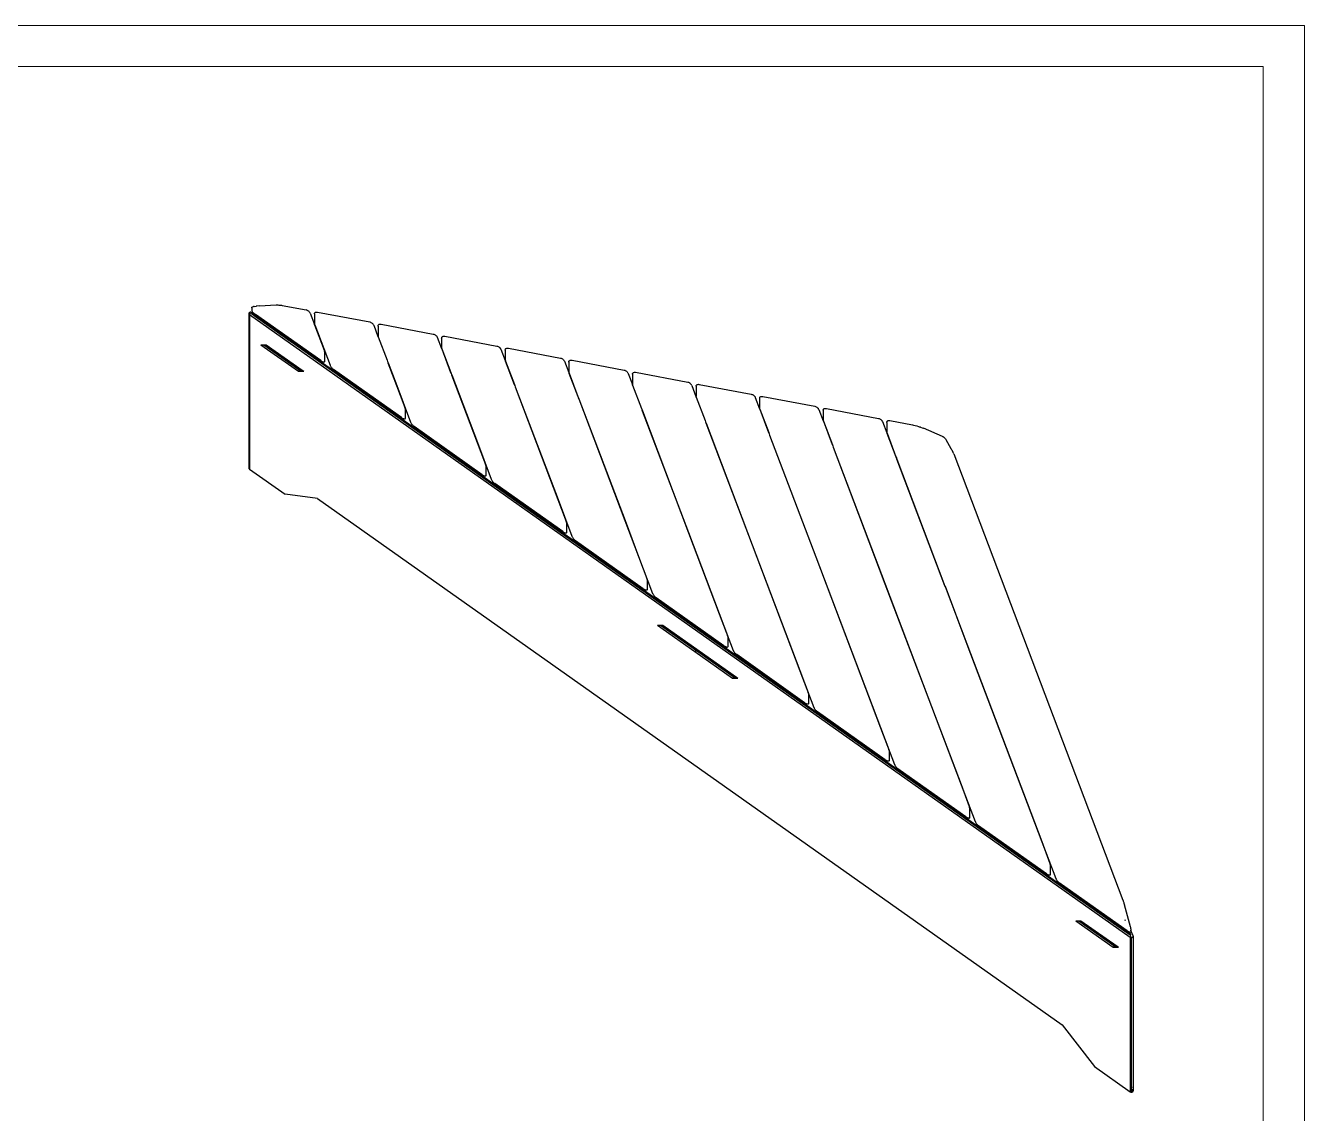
# Model space of a CAD drawing. Header units: millimetres. Extents: x -56 to 5350, y 44 to 4052.
# Drawn here: x 2942 to 5350, y 2003 to 4052 of the extents above; entities that cross this region are included whole.
import ezdxf

# ---------------------------------------------------------------- set-up
doc = ezdxf.new("R2010")
doc.units = ezdxf.units.MM
doc.layers.add('tabelka', color=155, linetype='Continuous')

msp = doc.modelspace()

# ---------------------------------------------------------------- linework, layer by layer
for p, q in [((3367.8, 3520.4), (3368.4, 3521.3)), ((3367.8, 3520.4), (3367.8, 3514.8)), ((3368.7, 3521.6), (3368.4, 3521.3)), ((3369.3, 3521.9), (3368.7, 3521.6)), ((3369.3, 3521.9), (3371.4, 3522.6)), ((3372.5, 3522.9), (3371.4, 3522.6)), ((3372.5, 3522.9), (3376, 3523.4)), ((3377.7, 3523.6), (3376, 3523.4)), ((3382.7, 3524), (3377.7, 3523.6)), ((3382.7, 3524), (3413.9, 3525.6)), ((3413.9, 3525.6), (3415.4, 3525.6)), ((3415.4, 3525.6), (3417, 3525.6)), ((3417, 3525.6), (3418.7, 3525.5)), ((3418.7, 3525.5), (3420.5, 3525.4)), ((3420.5, 3525.4), (3422.2, 3525.3)), ((3422.2, 3525.3), (3423.8, 3525.1)), ((3423.8, 3525.1), (3424.2, 3525)), ((3424.2, 3525), (3425.4, 3524.8)), ((3425.4, 3524.8), (3470.3, 3516.3)), ((3471.5, 3516), (3470.3, 3516.3)), ((3362.6, 3510.2), (3362.4, 3509.8)), ((3362.4, 3509.8), (3362.5, 3509.3)), ((3362.5, 3509.3), (3362.6, 3508.8)), ((3362.5, 3509.3), (3362.5, 3218.5)), ((3362.9, 3510.7), (3362.6, 3510.2)), ((3362.6, 3508.8), (3362.9, 3508.3)), ((3363.3, 3511.1), (3362.9, 3510.7)), ((3362.9, 3508.3), (3363.4, 3508)), ((3363.8, 3511.4), (3363.3, 3511.1)), ((3363.4, 3508), (3363.9, 3509.3)), ((3363.4, 3508), (5022.3, 2335)), ((3363.4, 3508), (3363.4, 3219.8)), ((3364.4, 3511.7), (3363.8, 3511.4)), ((3368.3, 3508.5), (3363.9, 3509.3)), ((3365.1, 3511.8), (3364.4, 3511.7)), ((3365.8, 3511.8), (3365.1, 3511.8)), ((3366.5, 3511.8), (3365.8, 3511.8)), ((3366.5, 3511.8), (3370.8, 3510.9)), ((3367.9, 3514.4), (3367.8, 3514.8)), ((3367.9, 3514.4), (3368.5, 3513.2)), ((3368.3, 3510.6), (5023, 2340.6)), ((3372.1, 3509.9), (3368.3, 3510.6)), ((3368.3, 3510.6), (3368.3, 3508.5)), ((3368.3, 3508.5), (3368.3, 3508.5)), ((3371.1, 3506.5), (3368.3, 3508.5)), ((3368.5, 3513.2), (3369, 3512.6)), ((3369, 3512.6), (3370.8, 3510.9)), ((3370.8, 3510.9), (3370.9, 3510.8)), ((3370.8, 3510.9), (3371, 3510.9)), ((3370.9, 3510.8), (3371.9, 3510)), ((3371.1, 3506.5), (3372.4, 3505.6)), ((3371.9, 3510), (3372.1, 3509.9)), ((3372.1, 3509.9), (3375.2, 3507.6)), ((3372.4, 3505.6), (3372.4, 3505.6)), ((3372.4, 3505.6), (3435.2, 3461.2)), ((3498, 3420.8), (3375.2, 3507.6)), ((3472.7, 3515.5), (3471.5, 3516)), ((3473.8, 3514.9), (3472.7, 3515.5)), ((3474.8, 3514.2), (3473.8, 3514.9)), ((3475.3, 3513.7), (3474.8, 3514.2)), ((3476.3, 3512.9), (3475.3, 3513.7)), ((3477, 3512), (3476.3, 3512.9)), ((3477.4, 3511.2), (3477, 3512)), ((3477.9, 3510.3), (3477.4, 3511.2)), ((3477.9, 3510.3), (3485.9, 3489.1)), ((3486, 3508.7), (3486.1, 3509.5)), ((3486, 3508.7), (3486, 3490.3)), ((3486.1, 3509.5), (3486.4, 3510.3)), ((3486.4, 3510.3), (3486.7, 3510.9)), ((3486.7, 3510.9), (3487.3, 3511.4)), ((3487.3, 3511.4), (3488, 3511.9)), ((3488, 3511.9), (3488.9, 3512.2)), ((3488.9, 3512.2), (3489.8, 3512.3)), ((3489.8, 3512.3), (3490.8, 3512.3)), ((3490.8, 3512.3), (3492, 3512.2)), ((3492, 3512.2), (3590.1, 3493.6)), ((3590.1, 3493.6), (3591.3, 3493.3)), ((3591.3, 3493.3), (3592.4, 3492.9)), ((3592.4, 3492.9), (3593.5, 3492.2)), ((3593.5, 3492.2), (3594.6, 3491.5)), ((3485.9, 3489.1), (3486.3, 3489.1)), ((3485.9, 3489.1), (3486.2, 3488.3)), ((3486, 3490.3), (3486.3, 3489.2)), ((3486.5, 3488.2), (3486.2, 3488.3)), ((3486.2, 3488.3), (3504.4, 3440.2)), ((3486.3, 3489.1), (3486.3, 3489.2)), ((3486.4, 3488.4), (3486.3, 3489.1)), ((3486.3, 3489.1), (3486.3, 3489.1)), ((3486.4, 3488.4), (3486.5, 3488.2)), ((3486.5, 3488.2), (3515.4, 3412)), ((3595.1, 3491), (3594.6, 3491.5)), ((3595.1, 3491), (3596, 3490.2)), ((3596, 3490.2), (3596.7, 3489.3)), ((3597.2, 3488.5), (3596.7, 3489.3)), ((3597.2, 3488.5), (3597.6, 3487.6)), ((3597.6, 3487.6), (3605.7, 3466.4)), ((3605.8, 3486), (3605.9, 3486.8)), ((3605.8, 3486), (3605.8, 3467.6)), ((3605.9, 3486.8), (3606.1, 3487.6)), ((3606.1, 3487.6), (3606.5, 3488.2)), ((3606.5, 3488.2), (3607.1, 3488.7)), ((3607.1, 3488.7), (3607.8, 3489.2)), ((3607.8, 3489.2), (3608.6, 3489.5)), ((3608.6, 3489.5), (3609.5, 3489.6)), ((3609.5, 3489.6), (3610.6, 3489.7)), ((3610.6, 3489.7), (3611.8, 3489.5)), ((3611.8, 3489.5), (3709.9, 3470.9)), ((3709.9, 3470.9), (3711, 3470.6)), ((3711, 3470.6), (3712.2, 3470.2)), ((3712.2, 3470.2), (3713.3, 3469.6)), ((3713.3, 3469.6), (3714.3, 3468.8)), ((3714.9, 3468.4), (3714.3, 3468.8)), ((3714.9, 3468.4), (3715.8, 3467.5)), ((3385.3, 3450.7), (3390.9, 3450.8)), ((3385.3, 3450.7), (3456, 3400.7)), ((3390.9, 3450.8), (3458.8, 3402.7)), ((3390.9, 3450.8), (3395.2, 3450.8)), ((3395.2, 3450.8), (3463.1, 3402.8)), ((3435.2, 3461.1), (3435.2, 3461.2)), ((3435.2, 3461.1), (3443.2, 3455.5)), ((3443.3, 3455.5), (3443.2, 3455.5)), ((3443.3, 3455.5), (3448.9, 3451.5)), ((3448.9, 3451.5), (3448.9, 3451.5)), ((3448.9, 3451.5), (3862.8, 3158.8)), ((3605.7, 3466.4), (3606.1, 3466.4)), ((3605.7, 3466.4), (3606, 3465.6)), ((3605.8, 3467.6), (3606, 3466.5)), ((3606.1, 3466.4), (3606, 3466.5)), ((3606.3, 3465.5), (3606, 3465.6)), ((3606, 3465.6), (3622.7, 3421.4)), ((3606.2, 3465.7), (3606.1, 3466.4)), ((3606.1, 3466.4), (3606.1, 3466.4)), ((3606.2, 3465.7), (3606.3, 3465.5)), ((3606.3, 3465.5), (3623, 3421.4)), ((3715.8, 3467.5), (3716.5, 3466.6)), ((3716.9, 3465.8), (3716.5, 3466.6)), ((3716.9, 3465.8), (3717.4, 3464.9)), ((3717.4, 3464.9), (3725.4, 3443.8)), ((3725.6, 3463.3), (3725.7, 3464.1)), ((3725.6, 3463.3), (3725.6, 3444.9)), ((3725.6, 3444.9), (3725.8, 3443.9)), ((3725.7, 3464.1), (3725.9, 3464.9)), ((3725.9, 3464.9), (3726.3, 3465.6)), ((3726.3, 3465.6), (3726.9, 3466)), ((3726.9, 3466), (3727.5, 3466.5)), ((3727.5, 3466.5), (3728.4, 3466.8)), ((3728.4, 3466.8), (3729.3, 3466.9)), ((3729.3, 3466.9), (3730.4, 3467)), ((3730.4, 3467), (3731.5, 3466.8)), ((3731.5, 3466.8), (3829.6, 3448.2)), ((3829.6, 3448.2), (3830.8, 3447.9)), ((3830.8, 3447.9), (3832, 3447.5)), ((3832, 3447.5), (3833.1, 3446.9)), ((3833.1, 3446.9), (3834.1, 3446.1)), ((3834.6, 3445.7), (3834.1, 3446.1)), ((3834.6, 3445.7), (3835.6, 3444.8)), ((3835.6, 3444.8), (3836.3, 3443.9)), ((3847.3, 3443.8), (3848.2, 3444.1)), ((3848.2, 3444.1), (3849.1, 3444.2)), ((3849.1, 3444.2), (3850.1, 3444.3)), ((3850.1, 3444.3), (3851.3, 3444.1)), ((3851.3, 3444.1), (3949.4, 3425.6)), ((3498, 3420.8), (3500.2, 3419.3)), ((3504.4, 3440.2), (3504.7, 3439.3)), ((3505, 3437.9), (3504.7, 3439.3)), ((3505, 3437.9), (3505, 3437.2)), ((3505, 3437.2), (3505, 3418.8)), ((3623, 3421.4), (3622.7, 3421.4)), ((3622.7, 3421.4), (3623.6, 3419.1)), ((3623, 3421.4), (3623.9, 3419.1)), ((3725.4, 3443.8), (3725.8, 3443.7)), ((3725.4, 3443.8), (3725.8, 3442.9)), ((3725.8, 3443.7), (3725.8, 3443.9)), ((3725.8, 3443.7), (3725.9, 3443.7)), ((3726, 3442.8), (3725.8, 3442.9)), ((3725.8, 3442.9), (3742.5, 3398.7)), ((3726, 3443), (3725.9, 3443.7)), ((3726, 3443), (3726, 3442.8)), ((3726, 3442.8), (3742.8, 3398.7)), ((3836.7, 3443.1), (3836.3, 3443.9)), ((3836.7, 3443.1), (3837.2, 3442.2)), ((3837.2, 3442.2), (3845.2, 3421.1)), ((3845.2, 3421.1), (3845.6, 3421)), ((3845.2, 3421.1), (3845.5, 3420.2)), ((3845.3, 3440.6), (3845.4, 3441.4)), ((3845.3, 3440.6), (3845.3, 3422.2)), ((3845.3, 3422.2), (3845.6, 3421.2)), ((3845.4, 3441.4), (3845.7, 3442.2)), ((3845.8, 3420.1), (3845.5, 3420.2)), ((3845.5, 3420.2), (3862.3, 3376)), ((3845.6, 3421), (3845.6, 3421.2)), ((3845.8, 3420.3), (3845.6, 3421)), ((3845.6, 3421), (3845.6, 3421)), ((3845.7, 3442.2), (3846, 3442.9)), ((3845.8, 3420.3), (3845.8, 3420.1)), ((3845.8, 3420.1), (3862.5, 3376)), ((3846, 3442.9), (3846.6, 3443.4)), ((3846.6, 3443.4), (3847.3, 3443.8)), ((3949.4, 3425.6), (3950.6, 3425.3)), ((3950.6, 3425.3), (3951.7, 3424.8)), ((3951.7, 3424.8), (3952.9, 3424.2)), ((3952.9, 3424.2), (3953.9, 3423.5)), ((3954.4, 3423), (3953.9, 3423.5)), ((3954.4, 3423), (3955.3, 3422.1)), ((3955.3, 3422.1), (3956, 3421.2)), ((3956.5, 3420.5), (3956, 3421.2)), ((3956.5, 3420.5), (3956.9, 3419.5)), ((3965.4, 3419.5), (3965.8, 3420.2)), ((3965.8, 3420.2), (3966.4, 3420.7)), ((3966.4, 3420.7), (3967.1, 3421.1)), ((3967.1, 3421.1), (3967.9, 3421.4)), ((3967.9, 3421.4), (3968.8, 3421.5)), ((3968.8, 3421.5), (3969.9, 3421.6)), ((3969.9, 3421.6), (3971.1, 3421.5)), ((3971.1, 3421.5), (4069.2, 3402.9)), ((3456, 3400.7), (3458.8, 3402.7)), ((3456, 3400.7), (3465.9, 3400.8)), ((3458.8, 3402.7), (3463.1, 3402.8)), ((3463.1, 3402.8), (3465.9, 3400.8)), ((3501.3, 3418.6), (3500.2, 3419.3)), ((3502.2, 3418.2), (3501.3, 3418.6)), ((3503.4, 3417.8), (3502.2, 3418.2)), ((3504, 3417.7), (3503.4, 3417.8)), ((3504.5, 3417.9), (3504, 3417.7)), ((3504.8, 3418.4), (3504.5, 3417.9)), ((3504.8, 3418.4), (3505, 3418.8)), ((3515.4, 3412), (3515.8, 3411)), ((3515.8, 3411), (3516.2, 3410.2)), ((3516.2, 3410.2), (3516.9, 3409.2)), ((3516.9, 3409.2), (3517.7, 3408.1)), ((3517.7, 3408.1), (3518.5, 3407)), ((3518.5, 3407), (3519.5, 3406)), ((3519.5, 3406), (3520.5, 3405)), ((3520.5, 3405), (3521, 3404.6)), ((3521, 3404.6), (3522, 3403.8)), ((3649.8, 3313.4), (3522, 3403.8)), ((3623.9, 3419.1), (3623.6, 3419.1)), ((3623.6, 3419.1), (3624.5, 3416.8)), ((3623.9, 3419.1), (3624.7, 3416.8)), ((3624.7, 3416.8), (3624.5, 3416.8)), ((3624.5, 3416.8), (3640.7, 3374)), ((3624.7, 3416.8), (3641.1, 3373.7)), ((3742.8, 3398.7), (3742.5, 3398.7)), ((3742.5, 3398.7), (3743.4, 3396.4)), ((3742.8, 3398.7), (3743.6, 3396.4)), ((3743.6, 3396.4), (3743.4, 3396.4)), ((3743.4, 3396.4), (3744.2, 3394.1)), ((3743.6, 3396.4), (3744.5, 3394.1)), ((3956.9, 3419.5), (3965, 3398.4)), ((3965, 3398.4), (3965.4, 3398.3)), ((3965, 3398.4), (3965.3, 3397.5)), ((3965.1, 3417.9), (3965.2, 3418.7)), ((3965.1, 3417.9), (3965.1, 3399.5)), ((3965.1, 3399.5), (3965.3, 3398.5)), ((3965.2, 3418.7), (3965.4, 3419.5)), ((3965.4, 3398.3), (3965.3, 3398.5)), ((3965.6, 3397.4), (3965.3, 3397.5)), ((3965.3, 3397.5), (3982, 3353.3)), ((3965.5, 3397.6), (3965.4, 3398.3)), ((3965.4, 3398.3), (3965.4, 3398.3)), ((3965.5, 3397.6), (3965.6, 3397.4)), ((3965.6, 3397.4), (3982.3, 3353.3)), ((4069.2, 3402.9), (4070.3, 3402.6)), ((4070.3, 3402.6), (4071.5, 3402.1)), ((4071.5, 3402.1), (4072.6, 3401.5)), ((4072.6, 3401.5), (4073.6, 3400.8)), ((4074.2, 3400.3), (4073.6, 3400.8)), ((4074.2, 3400.3), (4075.1, 3399.4)), ((4075.1, 3399.4), (4075.8, 3398.5)), ((4076.2, 3397.8), (4075.8, 3398.5)), ((4076.2, 3397.8), (4076.7, 3396.8)), ((4076.7, 3396.8), (4084.7, 3375.7)), ((4084.9, 3395.2), (4085, 3396)), ((4085, 3396), (4085.2, 3396.8)), ((4085.2, 3396.8), (4085.6, 3397.5)), ((4085.6, 3397.5), (4086.2, 3398)), ((4086.2, 3398), (4086.8, 3398.4)), ((4086.8, 3398.4), (4087.7, 3398.7)), ((4087.7, 3398.7), (4088.6, 3398.8)), ((4088.6, 3398.8), (4089.7, 3398.9)), ((4089.7, 3398.9), (4090.8, 3398.8)), ((4090.8, 3398.8), (4188.9, 3380.2)), ((3640.7, 3374), (3641.1, 3373.7)), ((3640.7, 3374), (3656.3, 3332.8)), ((3641.1, 3373.7), (3667.2, 3304.6)), ((3744.5, 3394.1), (3744.2, 3394.1)), ((3744.2, 3394.1), (3792.6, 3266.6)), ((3744.5, 3394.1), (3792.9, 3266.3)), ((3862.5, 3376), (3862.3, 3376)), ((3862.3, 3376), (3863.1, 3373.7)), ((3862.5, 3376), (3863.4, 3373.7)), ((3863.4, 3373.7), (3863.1, 3373.7)), ((3863.1, 3373.7), (3864, 3371.5)), ((3863.4, 3373.7), (3864.3, 3371.4)), ((4084.7, 3375.7), (4085.1, 3375.6)), ((4084.7, 3375.7), (4085.1, 3374.8)), ((4084.9, 3395.2), (4084.9, 3376.9)), ((4084.9, 3376.9), (4085.1, 3375.8)), ((4085.1, 3375.6), (4085.1, 3375.8)), ((4085.1, 3375.6), (4085.2, 3375.6)), ((4085.3, 3374.8), (4085.1, 3374.8)), ((4085.1, 3374.8), (4101.8, 3330.6)), ((4085.3, 3374.9), (4085.2, 3375.6)), ((4085.3, 3374.9), (4085.3, 3374.8)), ((4085.3, 3374.8), (4102.1, 3330.6)), ((4190.1, 3379.9), (4188.9, 3380.2)), ((4191.3, 3379.4), (4190.1, 3379.9)), ((4192.4, 3378.8), (4191.3, 3379.4)), ((4193.4, 3378.1), (4192.4, 3378.8)), ((4193.9, 3377.6), (4193.4, 3378.1)), ((4194.9, 3376.7), (4193.9, 3377.6)), ((4195.6, 3375.8), (4194.9, 3376.7)), ((4196, 3375.1), (4195.6, 3375.8)), ((4196.5, 3374.1), (4196, 3375.1)), ((4196.5, 3374.1), (4204.5, 3353)), ((4204.7, 3372.6), (4204.8, 3373.3)), ((4204.7, 3372.6), (4204.7, 3354.2)), ((4204.8, 3373.3), (4205, 3374.1)), ((4205, 3374.1), (4205.3, 3374.8)), ((4205.3, 3374.8), (4205.9, 3375.3)), ((4205.9, 3375.3), (4206.6, 3375.7)), ((4206.6, 3375.7), (4207.5, 3376)), ((4207.5, 3376), (4208.4, 3376.1)), ((4208.4, 3376.1), (4209.4, 3376.2)), ((4209.4, 3376.2), (4210.6, 3376.1)), ((4210.6, 3376.1), (4308.7, 3357.5)), ((3864.3, 3371.4), (3864, 3371.5)), ((3864, 3371.5), (3944.4, 3159.2)), ((3864.3, 3371.4), (3944.8, 3159)), ((3982.3, 3353.3), (3982, 3353.3)), ((3982, 3353.3), (3982.9, 3351)), ((3982.3, 3353.3), (3983.2, 3351)), ((3983.2, 3351), (3982.9, 3351)), ((3982.9, 3351), (3983.8, 3348.8)), ((3983.2, 3351), (3984, 3348.7)), ((3984, 3348.7), (3983.8, 3348.8)), ((3983.8, 3348.8), (4070.7, 3119.4)), ((3984, 3348.7), (4070.9, 3119.4)), ((4204.5, 3353), (4204.9, 3352.9)), ((4204.5, 3353), (4204.8, 3352.1)), ((4204.7, 3354.2), (4204.9, 3353.1)), ((4205.1, 3352.1), (4204.8, 3352.1)), ((4204.8, 3352.1), (4221.6, 3308)), ((4204.9, 3352.9), (4204.9, 3353.1)), ((4205.1, 3352.2), (4204.9, 3352.9)), ((4204.9, 3352.9), (4204.9, 3352.9)), ((4205.1, 3352.2), (4205.1, 3352.1)), ((4205.1, 3352.1), (4221.8, 3307.9)), ((4308.7, 3357.5), (4309.9, 3357.2)), ((4309.9, 3357.2), (4311, 3356.7)), ((4311, 3356.7), (4312.2, 3356.1)), ((4312.2, 3356.1), (4313.2, 3355.4)), ((4313.7, 3354.9), (4313.2, 3355.4)), ((4313.7, 3354.9), (4314.6, 3354)), ((4314.6, 3354), (4315.4, 3353.2)), ((4315.8, 3352.4), (4315.4, 3353.2)), ((4315.8, 3352.4), (4316.2, 3351.5)), ((4316.2, 3351.5), (4324.3, 3330.3)), ((4324.4, 3349.9), (4324.5, 3350.6)), ((4324.4, 3349.9), (4324.4, 3331.5)), ((4324.5, 3350.6), (4324.7, 3351.5)), ((4324.7, 3351.5), (4325.1, 3352.1)), ((4325.1, 3352.1), (4325.7, 3352.6)), ((4325.7, 3352.6), (4326.4, 3353.1)), ((4326.4, 3353.1), (4327.3, 3353.3)), ((4327.3, 3353.3), (4328.2, 3353.4)), ((4328.2, 3353.4), (4329.2, 3353.5)), ((4329.2, 3353.5), (4330.4, 3353.4)), ((4330.4, 3353.4), (4428.5, 3334.8)), ((3656.3, 3332.8), (3656.5, 3331.9)), ((3656.9, 3330.5), (3656.5, 3331.9)), ((3656.9, 3330.5), (3656.9, 3329.8)), ((3656.9, 3329.8), (3656.9, 3311.5)), ((4102.1, 3330.6), (4101.8, 3330.6)), ((4101.8, 3330.6), (4102.7, 3328.4)), ((4102.1, 3330.6), (4102.9, 3328.3)), ((4102.9, 3328.3), (4102.7, 3328.4)), ((4102.7, 3328.4), (4103.5, 3326.1)), ((4102.9, 3328.3), (4103.8, 3326)), ((4103.8, 3326), (4103.5, 3326.1)), ((4103.5, 3326.1), (4190.4, 3096.8)), ((4103.8, 3326), (4190.7, 3096.7)), ((4324.3, 3330.3), (4324.7, 3330.2)), ((4324.3, 3330.3), (4324.6, 3329.4)), ((4324.4, 3331.5), (4324.6, 3330.4)), ((4324.7, 3330.2), (4324.6, 3330.4)), ((4324.9, 3329.4), (4324.6, 3329.4)), ((4324.6, 3329.4), (4341.3, 3285.3)), ((4324.8, 3329.5), (4324.7, 3330.2)), ((4324.7, 3330.2), (4324.7, 3330.2)), ((4324.8, 3329.5), (4324.9, 3329.4)), ((4324.9, 3329.4), (4341.6, 3285.2)), ((4428.5, 3334.8), (4429.6, 3334.5)), ((4429.6, 3334.5), (4430.8, 3334)), ((4430.8, 3334), (4431.9, 3333.4)), ((4431.9, 3333.4), (4432.9, 3332.7)), ((4433.5, 3332.2), (4432.9, 3332.7)), ((4433.5, 3332.2), (4434.4, 3331.4)), ((4434.4, 3331.4), (4435.1, 3330.5)), ((4435.5, 3329.7), (4435.1, 3330.5)), ((4435.5, 3329.7), (4436, 3328.8)), ((4436, 3328.8), (4444, 3307.6)), ((4444.2, 3327.2), (4444.3, 3328)), ((4444.2, 3327.2), (4444.2, 3308.8)), ((4444.3, 3328), (4444.5, 3328.8)), ((4444.5, 3328.8), (4444.9, 3329.4)), ((4444.9, 3329.4), (4445.5, 3329.9)), ((4445.5, 3329.9), (4446.1, 3330.4)), ((4446.1, 3330.4), (4447, 3330.6)), ((4447, 3330.6), (4447.9, 3330.8)), ((4447.9, 3330.8), (4449, 3330.8)), ((4449, 3330.8), (4450.1, 3330.7)), ((4450.1, 3330.7), (4548.2, 3312.1)), ((3649.8, 3313.4), (3652.1, 3311.9)), ((3653.2, 3311.3), (3652.1, 3311.9)), ((3654.1, 3310.9), (3653.2, 3311.3)), ((3655.3, 3310.4), (3654.1, 3310.9)), ((3655.9, 3310.4), (3655.3, 3310.4)), ((3656.3, 3310.5), (3655.9, 3310.4)), ((3656.7, 3311), (3656.3, 3310.5)), ((3656.7, 3311), (3656.9, 3311.5)), ((3667.2, 3304.6), (3667.7, 3303.7)), ((3667.7, 3303.7), (3668.1, 3302.9)), ((3668.1, 3302.9), (3668.7, 3301.8)), ((3668.7, 3301.8), (3669.5, 3300.7)), ((3669.5, 3300.7), (3670.4, 3299.6)), ((3670.4, 3299.6), (3671.4, 3298.6)), ((4221.8, 3307.9), (4221.6, 3308)), ((4221.6, 3308), (4222.4, 3305.7)), ((4221.8, 3307.9), (4222.7, 3305.6)), ((4222.7, 3305.6), (4222.4, 3305.7)), ((4222.4, 3305.7), (4223.3, 3303.4)), ((4222.7, 3305.6), (4223.6, 3303.3)), ((4223.6, 3303.3), (4223.3, 3303.4)), ((4223.3, 3303.4), (4310.2, 3074.1)), ((4223.6, 3303.3), (4310.5, 3074)), ((4444, 3307.6), (4444.4, 3307.5)), ((4444, 3307.6), (4444.4, 3306.7)), ((4444.2, 3308.8), (4444.4, 3307.7)), ((4444.4, 3307.5), (4444.4, 3307.7)), ((4444.4, 3307.5), (4444.5, 3307.5)), ((4444.6, 3306.7), (4444.4, 3306.7)), ((4444.4, 3306.7), (4461.1, 3262.6)), ((4444.6, 3306.8), (4444.5, 3307.5)), ((4444.6, 3306.8), (4444.6, 3306.7)), ((4444.6, 3306.7), (4461.4, 3262.5)), ((4548.2, 3312.1), (4549.4, 3311.8)), ((4549.4, 3311.8), (4550.6, 3311.3)), ((4550.6, 3311.3), (4551.7, 3310.7)), ((4551.7, 3310.7), (4552.7, 3310)), ((4553.2, 3309.5), (4552.7, 3310)), ((4553.2, 3309.5), (4554.2, 3308.7)), ((4554.2, 3308.7), (4554.9, 3307.8)), ((4555.3, 3307), (4554.9, 3307.8)), ((4555.3, 3307), (4555.8, 3306.1)), ((4555.8, 3306.1), (4563.8, 3284.9)), ((4564, 3304.5), (4564.1, 3305.3)), ((4564, 3304.5), (4564, 3286.1)), ((4564.1, 3305.3), (4564.3, 3306.1)), ((4564.3, 3306.1), (4564.7, 3306.7)), ((4564.7, 3306.7), (4565.2, 3307.2)), ((4565.2, 3307.2), (4565.9, 3307.7)), ((4565.9, 3307.7), (4566.8, 3307.9)), ((4566.8, 3307.9), (4567.7, 3308.1)), ((4567.7, 3308.1), (4568.7, 3308.1)), ((4568.7, 3308.1), (4569.9, 3308)), ((4569.9, 3308), (4612.4, 3299.9)), ((4612.4, 3299.9), (4614.4, 3299.5)), ((3671.4, 3298.6), (3672.4, 3297.7)), ((3672.4, 3297.7), (3672.9, 3297.2)), ((3672.9, 3297.2), (3673.8, 3296.5)), ((3801.7, 3206), (3673.8, 3296.5)), ((4341.6, 3285.2), (4341.3, 3285.3)), ((4341.3, 3285.3), (4342.2, 3283)), ((4341.6, 3285.2), (4342.5, 3282.9)), ((4342.5, 3282.9), (4342.2, 3283)), ((4342.2, 3283), (4343.1, 3280.7)), ((4342.5, 3282.9), (4343.3, 3280.6)), ((4343.3, 3280.6), (4343.1, 3280.7)), ((4343.1, 3280.7), (4430, 3051.4)), ((4343.3, 3280.6), (4430.3, 3051.3)), ((4563.8, 3284.9), (4564.2, 3284.8)), ((4563.8, 3284.9), (4564.1, 3284)), ((4564, 3286.1), (4564.2, 3285)), ((4564.4, 3284), (4564.1, 3284)), ((4564.1, 3284), (4580.9, 3239.9)), ((4564.2, 3284.8), (4564.2, 3285)), ((4564.4, 3284.1), (4564.2, 3284.8)), ((4564.2, 3284.8), (4564.2, 3284.8)), ((4564.4, 3284.1), (4564.4, 3284)), ((4564.4, 3284), (4581.2, 3239.8)), ((4614.5, 3299.5), (4614.4, 3299.5)), ((4614.5, 3299.5), (4617.2, 3298.8)), ((4617.2, 3298.8), (4620.3, 3297.9)), ((4620.3, 3297.9), (4623.4, 3296.9)), ((4623.4, 3296.9), (4623.6, 3296.8)), ((4623.6, 3296.8), (4625, 3296.4)), ((4625, 3296.4), (4626.6, 3295.8)), ((4627.1, 3295.6), (4626.6, 3295.8)), ((4627.1, 3295.6), (4627.6, 3295.5)), ((4627.6, 3295.5), (4630.4, 3294.5)), ((4627.6, 3295.5), (4627.6, 3295.5)), ((4630.4, 3294.5), (4632.9, 3293.5)), ((4669.1, 3277.9), (4632.9, 3293.5)), ((4669.1, 3277.9), (4669.7, 3277.7)), ((4669.7, 3277.7), (4670.3, 3277.3)), ((4670.3, 3277.3), (4670.9, 3277)), ((4670.9, 3277), (4671.4, 3276.6)), ((4671.4, 3276.6), (4671.8, 3276.2)), ((4672.7, 3275.5), (4671.8, 3276.2)), ((4672.7, 3275.5), (4673.2, 3275)), ((3792.6, 3266.6), (3792.9, 3266.3)), ((3792.6, 3266.6), (3808.2, 3225.4)), ((3792.9, 3266.3), (3819.1, 3197.3)), ((4461.4, 3262.5), (4461.1, 3262.6)), ((4461.1, 3262.6), (4462, 3260.3)), ((4461.4, 3262.5), (4462.3, 3260.2)), ((4462.3, 3260.2), (4462, 3260.3)), ((4462, 3260.3), (4462.8, 3258)), ((4462.3, 3260.2), (4463.1, 3257.9)), ((4463.1, 3257.9), (4462.8, 3258)), ((4462.8, 3258), (4560.5, 3000.2)), ((4463.1, 3257.9), (4560.9, 3000)), ((4674, 3274), (4673.2, 3275)), ((4674, 3274), (4674.4, 3273.5)), ((4674.4, 3273.5), (4675.1, 3272.4)), ((4675.1, 3272.4), (4684.8, 3255.5)), ((4685.6, 3254), (4684.8, 3255.5)), ((4686.5, 3252.4), (4685.6, 3254)), ((4687.4, 3250.7), (4686.5, 3252.4)), ((4581.2, 3239.8), (4580.9, 3239.9)), ((4580.9, 3239.9), (4581.7, 3237.6)), ((4581.2, 3239.8), (4582, 3237.5)), ((4582, 3237.5), (4581.7, 3237.6)), ((4581.7, 3237.6), (4582.6, 3235.3)), ((4582, 3237.5), (4582.9, 3235.3)), ((4582.9, 3235.3), (4582.6, 3235.3)), ((4582.6, 3235.3), (4673.3, 2995.9)), ((4673.3, 2996.5), (4582.9, 3235.3)), ((4688.1, 3249.1), (4687.4, 3250.7)), ((4688.1, 3249.1), (4688.5, 3248.4)), ((4689.1, 3247.2), (4688.5, 3248.4)), ((4689.6, 3246.2), (4689.1, 3247.2)), ((4689.9, 3245.5), (4689.6, 3246.2)), ((4689.9, 3245.5), (5008.6, 2404.5)), ((3362.5, 3218.5), (3362.4, 3218.4)), ((3362.4, 3218.4), (3362.5, 3217.9)), ((3362.6, 3218.9), (3362.5, 3218.5)), ((3362.5, 3217.9), (3362.6, 3217.5)), ((3362.9, 3219.4), (3362.6, 3218.9)), ((3362.6, 3217.5), (3362.9, 3217)), ((3363.3, 3219.8), (3362.9, 3219.4)), ((3362.9, 3217), (3363.4, 3216.6)), ((3363.4, 3219.8), (3363.3, 3219.8)), ((3363.4, 3219.8), (3363.4, 3216.6)), ((3363.4, 3216.6), (3430.6, 3169.1)), ((3801.7, 3206), (3804, 3204.5)), ((3805, 3203.9), (3804, 3204.5)), ((3805.9, 3203.5), (3805, 3203.9)), ((3807.1, 3203.1), (3805.9, 3203.5)), ((3808.2, 3225.4), (3808.4, 3224.5)), ((3808.6, 3203.7), (3808.2, 3203.2)), ((3808.8, 3223.1), (3808.4, 3224.5)), ((3808.6, 3203.7), (3808.8, 3204.1)), ((3808.8, 3223.1), (3808.8, 3222.5)), ((3808.8, 3222.5), (3808.8, 3204.1)), ((3807.8, 3203), (3807.1, 3203.1)), ((3808.2, 3203.2), (3807.8, 3203)), ((3819.1, 3197.3), (3819.5, 3196.3)), ((3819.5, 3196.3), (3820, 3195.5)), ((3820, 3195.5), (3820.6, 3194.4)), ((3820.6, 3194.4), (3821.4, 3193.3)), ((3821.4, 3193.3), (3822.3, 3192.2)), ((3822.3, 3192.2), (3823.2, 3191.2)), ((3823.2, 3191.2), (3824.2, 3190.3)), ((3824.2, 3190.3), (3824.8, 3189.8)), ((3824.8, 3189.8), (3825.7, 3189.1)), ((3953.6, 3098.7), (3825.7, 3189.1)), ((3491.8, 3161.2), (3430.6, 3169.1)), ((3491.8, 3161.2), (4893.9, 2169.8)), ((3862.8, 3158.8), (3862.8, 3158.8)), ((3862.8, 3158.8), (4890.5, 2432.2)), ((3944.4, 3159.2), (3944.8, 3159)), ((3944.4, 3159.2), (3960, 3118)), ((3944.8, 3159), (3971, 3089.9)), ((3960, 3118), (3960.3, 3117.2)), ((3960.6, 3115.7), (3960.3, 3117.2)), ((3960.6, 3115.7), (3960.6, 3115.1)), ((3960.6, 3115.1), (3960.6, 3096.7)), ((4070.7, 3119.4), (4070.9, 3119.4)), ((4070.7, 3119.4), (4096.3, 3051.8)), ((4070.9, 3119.4), (4096.6, 3051.6)), ((3953.6, 3098.7), (3955.8, 3097.2)), ((3956.9, 3096.5), (3955.8, 3097.2)), ((3957.8, 3096.1), (3956.9, 3096.5)), ((3959, 3095.7), (3957.8, 3096.1)), ((3959.6, 3095.6), (3959, 3095.7)), ((3960.1, 3095.8), (3959.6, 3095.6)), ((3960.4, 3096.3), (3960.1, 3095.8)), ((3960.4, 3096.3), (3960.6, 3096.7)), ((3971, 3089.9), (3971.4, 3088.9)), ((3971.4, 3088.9), (3971.8, 3088.1)), ((3971.8, 3088.1), (3972.5, 3087)), ((3972.5, 3087), (3973.2, 3085.9)), ((3973.2, 3085.9), (3974.1, 3084.9)), ((3974.1, 3084.9), (3975.1, 3083.8)), ((3975.1, 3083.8), (3976.1, 3082.9)), ((3976.1, 3082.9), (3976.6, 3082.4)), ((4190.4, 3096.8), (4190.7, 3096.7)), ((4190.4, 3096.8), (4248.1, 2944.5)), ((4190.7, 3096.7), (4248.5, 2944.2)), ((3976.6, 3082.4), (3977.5, 3081.7)), ((4105.4, 2991.3), (3977.5, 3081.7)), ((4310.2, 3074.1), (4310.5, 3074)), ((4310.2, 3074.1), (4400, 2837.1)), ((4310.5, 3074), (4400.4, 2836.8)), ((4096.3, 3051.8), (4096.6, 3051.6)), ((4096.3, 3051.8), (4111.9, 3010.7)), ((4096.6, 3051.6), (4122.8, 2982.5)), ((4430, 3051.4), (4430.3, 3051.3)), ((4430, 3051.4), (4551.9, 2729.7)), ((4430.3, 3051.3), (4552.2, 2729.5)), ((4111.9, 3010.7), (4112.1, 3009.8)), ((4105.4, 2991.3), (4107.7, 2989.8)), ((4108.7, 2989.1), (4107.7, 2989.8)), ((4109.6, 2988.7), (4108.7, 2989.1)), ((4110.8, 2988.3), (4109.6, 2988.7)), ((4111.5, 2988.2), (4110.8, 2988.3)), ((4111.9, 2988.4), (4111.5, 2988.2)), ((4112.3, 2988.9), (4111.9, 2988.4)), ((4112.5, 3008.4), (4112.1, 3009.8)), ((4112.3, 2988.9), (4112.5, 2989.3)), ((4112.5, 3008.4), (4112.5, 3007.7)), ((4112.5, 3007.7), (4112.5, 2989.3)), ((4560.9, 3000), (4560.5, 3000.2)), ((4560.5, 3000.2), (4703.7, 2622.3)), ((4560.9, 3000), (4704.1, 2622.1)), ((4673.3, 2995.9), (4673.3, 2996.5)), ((4673.3, 2996.5), (4673.6, 2995.8)), ((4673.3, 2995.9), (4673.6, 2995.1)), ((4673.6, 2995.8), (4673.6, 2995.1)), ((4673.6, 2995.8), (4714.9, 2887)), ((4673.6, 2995.1), (4714.4, 2887.5)), ((4122.8, 2982.5), (4123.3, 2981.5)), ((4123.3, 2981.5), (4123.7, 2980.7)), ((4123.7, 2980.7), (4124.3, 2979.7)), ((4124.3, 2979.7), (4125.1, 2978.6)), ((4125.1, 2978.6), (4126, 2977.5)), ((4126, 2977.5), (4126.9, 2976.4)), ((4126.9, 2976.4), (4127.9, 2975.5)), ((4127.9, 2975.5), (4128.5, 2975.1)), ((4128.5, 2975.1), (4129.4, 2974.3)), ((4257.3, 2883.9), (4129.4, 2974.3)), ((4248.1, 2944.5), (4248.5, 2944.2)), ((4248.1, 2944.5), (4263.7, 2903.3)), ((4248.5, 2944.2), (4274.7, 2875.1)), ((4132, 2922.7), (4137.6, 2922.8)), ((4132, 2922.7), (4202.7, 2872.7)), ((4137.6, 2922.8), (4205.6, 2874.7)), ((4137.6, 2922.8), (4141.9, 2922.8)), ((4141.9, 2922.8), (4280.6, 2824.8)), ((4263.7, 2903.3), (4264, 2902.4)), ((4264.3, 2901), (4264, 2902.4)), ((4264.3, 2901), (4264.4, 2900.3)), ((4264.4, 2900.3), (4264.4, 2881.9)), ((4202.7, 2872.7), (4205.6, 2874.7)), ((4202.7, 2872.7), (4273.4, 2822.7)), ((4205.6, 2874.7), (4276.3, 2824.7)), ((4257.3, 2883.9), (4259.5, 2882.4)), ((4260.6, 2881.7), (4259.5, 2882.4)), ((4261.5, 2881.4), (4260.6, 2881.7)), ((4262.7, 2880.9), (4261.5, 2881.4)), ((4263.3, 2880.8), (4262.7, 2880.9)), ((4263.8, 2881), (4263.3, 2880.8)), ((4264.1, 2881.5), (4263.8, 2881)), ((4264.1, 2881.5), (4264.4, 2881.9)), ((4275.1, 2874.1), (4274.7, 2875.1)), ((4275.1, 2874.1), (4275.5, 2873.4)), ((4276.2, 2872.3), (4275.5, 2873.4)), ((4277, 2871.2), (4276.2, 2872.3)), ((4277.8, 2870.1), (4277, 2871.2)), ((4278.8, 2869.1), (4277.8, 2870.1)), ((4279.8, 2868.2), (4278.8, 2869.1)), ((4279.8, 2868.2), (4280.3, 2867.7)), ((4281.3, 2867), (4280.3, 2867.7)), ((4409.1, 2776.5), (4281.3, 2867)), ((4714.4, 2887.5), (4714.9, 2887)), ((4714.4, 2887.5), (4855.6, 2515)), ((4714.9, 2887), (4855.9, 2514.7)), ((4273.4, 2822.7), (4276.3, 2824.7)), ((4273.4, 2822.7), (4283.3, 2822.8)), ((4276.3, 2824.7), (4280.6, 2824.8)), ((4280.6, 2824.8), (4283.3, 2822.8)), ((4400, 2837.1), (4400.4, 2836.8)), ((4400, 2837.1), (4415.6, 2795.9)), ((4400.4, 2836.8), (4426.5, 2767.7)), ((4415.6, 2795.9), (4415.8, 2795)), ((4416.2, 2793.6), (4415.8, 2795)), ((4409.1, 2776.5), (4411.4, 2775)), ((4412.5, 2774.4), (4411.4, 2775)), ((4413.4, 2774), (4412.5, 2774.4)), ((4414.6, 2773.6), (4413.4, 2774)), ((4415.2, 2773.5), (4414.6, 2773.6)), ((4415.6, 2773.7), (4415.2, 2773.5)), ((4416, 2774.1), (4415.6, 2773.7)), ((4416, 2774.1), (4416.2, 2774.6)), ((4416.2, 2793.6), (4416.2, 2792.9)), ((4416.2, 2792.9), (4416.2, 2774.6)), ((4426.5, 2767.7), (4427, 2766.8)), ((4427, 2766.8), (4427.4, 2766)), ((4427.4, 2766), (4428, 2764.9)), ((4428, 2764.9), (4428.8, 2763.8)), ((4428.8, 2763.8), (4429.7, 2762.7)), ((4429.7, 2762.7), (4430.7, 2761.7)), ((4430.7, 2761.7), (4431.7, 2760.8)), ((4431.7, 2760.8), (4432.2, 2760.3)), ((4432.2, 2760.3), (4433.1, 2759.6)), ((4561, 2669.2), (4433.1, 2759.6)), ((4551.9, 2729.7), (4552.2, 2729.5)), ((4551.9, 2729.7), (4567.5, 2688.5)), ((4552.2, 2729.5), (4578.4, 2660.4)), ((4567.5, 2688.5), (4567.7, 2687.7)), ((4568.1, 2686.2), (4567.7, 2687.7)), ((4568.1, 2686.2), (4568.1, 2685.6)), ((4568.1, 2685.6), (4568.1, 2667.2)), ((4561, 2669.2), (4563.3, 2667.6)), ((4564.3, 2667), (4563.3, 2667.6)), ((4565.2, 2666.6), (4564.3, 2667)), ((4566.4, 2666.2), (4565.2, 2666.6)), ((4567.1, 2666.1), (4566.4, 2666.2)), ((4567.5, 2666.3), (4567.1, 2666.1)), ((4567.9, 2666.8), (4567.5, 2666.3)), ((4567.9, 2666.8), (4568.1, 2667.2)), ((4578.4, 2660.4), (4578.9, 2659.4)), ((4578.9, 2659.4), (4579.3, 2658.6)), ((4579.3, 2658.6), (4579.9, 2657.5)), ((4579.9, 2657.5), (4580.7, 2656.4)), ((4580.7, 2656.4), (4581.6, 2655.3)), ((4581.6, 2655.3), (4582.5, 2654.3)), ((4582.5, 2654.3), (4583.5, 2653.4)), ((4583.5, 2653.4), (4584.1, 2652.9)), ((4584.1, 2652.9), (4585, 2652.2)), ((4712.9, 2561.8), (4585, 2652.2)), ((4703.7, 2622.3), (4704.1, 2622.1)), ((4703.7, 2622.3), (4719.3, 2581.2)), ((4704.1, 2622.1), (4730.3, 2553)), ((4719.3, 2581.2), (4719.6, 2580.3)), ((4719.9, 2578.8), (4719.6, 2580.3)), ((4719.9, 2578.8), (4719.9, 2578.2)), ((4719.9, 2578.2), (4719.9, 2559.8)), ((4712.9, 2561.8), (4715.1, 2560.3)), ((4716.2, 2559.6), (4715.1, 2560.3)), ((4717.1, 2559.2), (4716.2, 2559.6)), ((4718.3, 2558.8), (4717.1, 2559.2)), ((4718.9, 2558.7), (4718.3, 2558.8)), ((4719.4, 2558.9), (4718.9, 2558.7)), ((4719.7, 2559.4), (4719.4, 2558.9)), ((4719.7, 2559.4), (4719.9, 2559.8)), ((4730.3, 2553), (4730.7, 2552)), ((4730.7, 2552), (4731.1, 2551.2)), ((4731.1, 2551.2), (4731.8, 2550.2)), ((4731.8, 2550.2), (4732.5, 2549.1)), ((4732.5, 2549.1), (4733.4, 2548)), ((4733.4, 2548), (4734.4, 2546.9)), ((4734.4, 2546.9), (4735.4, 2546)), ((4735.4, 2546), (4735.9, 2545.5)), ((4735.9, 2545.5), (4736.8, 2544.8)), ((4864.7, 2454.4), (4736.8, 2544.8)), ((4855.6, 2515), (4855.9, 2514.7)), ((4855.6, 2515), (4871.2, 2473.8)), ((4855.9, 2514.7), (4882.1, 2445.6)), ((4871.2, 2473.8), (4871.4, 2472.9)), ((4871.8, 2471.5), (4871.4, 2472.9)), ((4871.8, 2471.5), (4871.8, 2470.8)), ((4871.8, 2470.8), (4871.8, 2452.4)), ((4864.7, 2454.4), (4867, 2452.9)), ((4868, 2452.2), (4867, 2452.9)), ((4869, 2451.8), (4868, 2452.2)), ((4870.1, 2451.4), (4869, 2451.8)), ((4870.8, 2451.3), (4870.1, 2451.4)), ((4871.2, 2451.5), (4870.8, 2451.3)), ((4871.6, 2452), (4871.2, 2451.5)), ((4871.6, 2452), (4871.8, 2452.4)), ((4882.1, 2445.6), (4882.6, 2444.6)), ((4882.6, 2444.6), (4883, 2443.8)), ((4883, 2443.8), (4883.6, 2442.8)), ((4883.6, 2442.8), (4884.4, 2441.7)), ((4884.4, 2441.7), (4885.3, 2440.6)), ((4885.3, 2440.6), (4886.3, 2439.6)), ((4886.3, 2439.6), (4887.2, 2438.6)), ((4887.2, 2438.6), (4887.8, 2438.2)), ((4887.8, 2438.2), (4888.7, 2437.4)), ((5016.6, 2347), (4888.7, 2437.4)), ((4890.5, 2432.2), (4890.5, 2432.1)), ((4890.5, 2432.1), (5001.4, 2353.7)), ((5008.6, 2404.5), (5008.9, 2403.7)), ((5008.9, 2403.7), (5009.2, 2402.7)), ((5009.2, 2402.7), (5009.6, 2401.5)), ((5009.6, 2401.5), (5010.1, 2400.1)), ((5010.1, 2400.1), (5010.5, 2398.7)), ((5010.5, 2398.7), (5010.9, 2397.2)), ((5010.9, 2397.2), (5011.3, 2395.9)), ((5023, 2354.4), (5011.3, 2395.9)), ((4919.7, 2365.8), (4990.4, 2315.8)), ((4919.7, 2365.8), (4925.3, 2365.8)), ((4925.3, 2365.8), (4993.3, 2317.8)), ((4925.3, 2365.8), (4929.6, 2365.8)), ((4929.6, 2365.8), (4997.6, 2317.8)), ((5013.6, 2365.4), (5012.9, 2367.3)), ((5001.4, 2353.7), (5001.4, 2353.7)), ((5001.4, 2353.7), (5005.1, 2351.1)), ((5005.1, 2351.1), (5005.1, 2351.1)), ((5005.1, 2351.1), (5020.2, 2340.4)), ((5016.6, 2347), (5018.8, 2345.5)), ((5018.8, 2345.5), (5019.9, 2344.9)), ((5019.1, 2341.2), (5019.1, 2341.2)), ((5019.9, 2344.9), (5020.8, 2344.5)), ((5020.2, 2340.4), (5021.9, 2339.2)), ((5021.7, 2344.2), (5020.8, 2344.5)), ((5021.7, 2344.2), (5021.5, 2344.7)), ((5022, 2344), (5021.7, 2344.2)), ((5023, 2340.6), (5021.7, 2344.2)), ((5021.9, 2339.2), (5021.9, 2339.2)), ((5021.9, 2339.2), (5023, 2338.5)), ((5022, 2344), (5022.6, 2344)), ((5022.6, 2344), (5023.1, 2344.1)), ((5023.3, 2353.3), (5023, 2354.4)), ((5023, 2340.6), (5023, 2338.5)), ((5023.8, 2336.4), (5023, 2338.5)), ((5023.4, 2344.6), (5023.1, 2344.1)), ((5023.6, 2351.5), (5023.3, 2353.3)), ((5023.7, 2347.7), (5023.4, 2348.4)), ((5023.7, 2345.1), (5023.4, 2344.6)), ((5023.7, 2350.7), (5023.6, 2351.5)), ((5023.7, 2350.7), (5023.7, 2347.7)), ((5023.7, 2347.7), (5023.7, 2345.1)), ((5027.6, 2337.2), (5023.7, 2347.7)), ((5024.2, 2335.3), (5023.8, 2336.4)), ((5027.7, 2336.8), (5027.6, 2337.2)), ((5027.6, 2336.1), (5027.7, 2336.2)), ((5027.7, 2336.5), (5027.7, 2336.8)), ((5027.7, 2336.2), (5027.7, 2336.5)), ((5027.7, 2336.5), (5027.7, 2045.5)), ((4990.4, 2315.8), (4993.3, 2317.8)), ((4990.4, 2315.8), (5000.3, 2315.8)), ((4993.3, 2317.8), (4997.6, 2317.8)), ((4997.6, 2317.8), (5000.3, 2315.8)), ((5022.3, 2335), (5024.2, 2335.3)), ((5022.3, 2335), (5022.6, 2334.8)), ((5022.3, 2335), (5022.3, 2043.7)), ((5022.6, 2334.8), (5023, 2334.6)), ((5023, 2334.6), (5023, 2334.6)), ((5023, 2334.6), (5023.4, 2334.5)), ((5023, 2334.6), (5023, 2049.3)), ((5023.4, 2334.5), (5023.8, 2334.4)), ((5023.8, 2334.4), (5023.9, 2334.4)), ((5023.8, 2334.4), (5023.8, 2056)), ((5023.9, 2334.4), (5024.2, 2334.4)), ((5024.2, 2334.4), (5024.3, 2334.3)), ((5024.2, 2334.4), (5024.2, 2054.9)), ((5024.3, 2334.3), (5024.8, 2334.3)), ((5024.8, 2334.3), (5025.3, 2334.4)), ((5025.3, 2334.4), (5025.7, 2334.5)), ((5025.7, 2334.5), (5026.1, 2334.6)), ((5026.1, 2334.6), (5026.5, 2334.8)), ((5026.5, 2334.8), (5026.8, 2335)), ((5026.8, 2335), (5027.1, 2335.3)), ((5027.1, 2335.3), (5027.4, 2335.6)), ((5027.4, 2335.6), (5027.6, 2335.9)), ((5027.6, 2336.1), (5027.6, 2045.8)), ((5027.6, 2335.9), (5027.6, 2336.1)), ((4893.9, 2169.8), (4955.1, 2091.1)), ((4955.1, 2091.1), (5022.3, 2043.7)), ((5023, 2049.3), (5023, 2049.2)), ((5023, 2049.3), (5023, 2049.2)), ((5023, 2049.2), (5023, 2049.2)), ((5023, 2047.2), (5023, 2049.2)), ((5023, 2047.2), (5023, 2047.1)), ((5023, 2047.1), (5023, 2047.2)), ((5024.2, 2054.9), (5023.8, 2056)), ((5023.8, 2056), (5023.8, 2045.1)), ((5024.8, 2053.4), (5024.2, 2054.9)), ((5024.2, 2054.9), (5024.2, 2045.2)), ((5025.7, 2051), (5025.3, 2052.1)), ((5027.6, 2045.8), (5026.5, 2048.8)), ((5022.3, 2043.7), (5022.6, 2043.5)), ((5022.3, 2043.7), (5022.3, 2043.6)), ((5022.6, 2043.5), (5023, 2043.3)), ((5023, 2047.1), (5023, 2047.1)), ((5023.8, 2045.1), (5023, 2047.1)), ((5023, 2043.8), (5024.2, 2044)), ((5023, 2043.3), (5023.4, 2043.1)), ((5023.4, 2043.1), (5023.9, 2043.1)), ((5024.2, 2045.2), (5023.8, 2045.1)), ((5024.2, 2044), (5023.8, 2045.1)), ((5023.9, 2043.1), (5024.3, 2043)), ((5024.8, 2045.3), (5024.2, 2045.2)), ((5024.2, 2045.2), (5024.2, 2044)), ((5024.3, 2043), (5024.8, 2043)), ((5024.8, 2043), (5025.3, 2043.1)), ((5025.7, 2045.5), (5025.3, 2045.4)), ((5025.3, 2043.1), (5025.7, 2043.2)), ((5025.7, 2043.2), (5026.1, 2043.3)), ((5026.1, 2043.3), (5026.5, 2043.5)), ((5027.6, 2045.8), (5026.5, 2045.6)), ((5026.5, 2043.5), (5026.9, 2043.7)), ((5026.9, 2043.7), (5027.1, 2044)), ((5027.1, 2044), (5027.4, 2044.2)), ((5027.4, 2044.2), (5027.6, 2044.5)), ((5027.7, 2045.5), (5027.6, 2045.8)), ((5027.6, 2044.5), (5027.7, 2044.9)), ((5027.7, 2045.2), (5027.7, 2045.5)), ((5027.7, 2044.9), (5027.7, 2045.2))]:
    msp.add_line(p, q)
at = {"layer": 'tabelka', "lineweight": 5}
for points in [[(-56, 4051.9), (5350.4, 4051.9), (5350.4, 44.2), (-56, 44.2)], [(21.4, 3974.5), (5273, 3974.5), (5273, 121.6), (21.4, 121.6)]]:
    msp.add_lwpolyline(points, close=True, dxfattribs=at)

doc.saveas('drawing.dxf')
